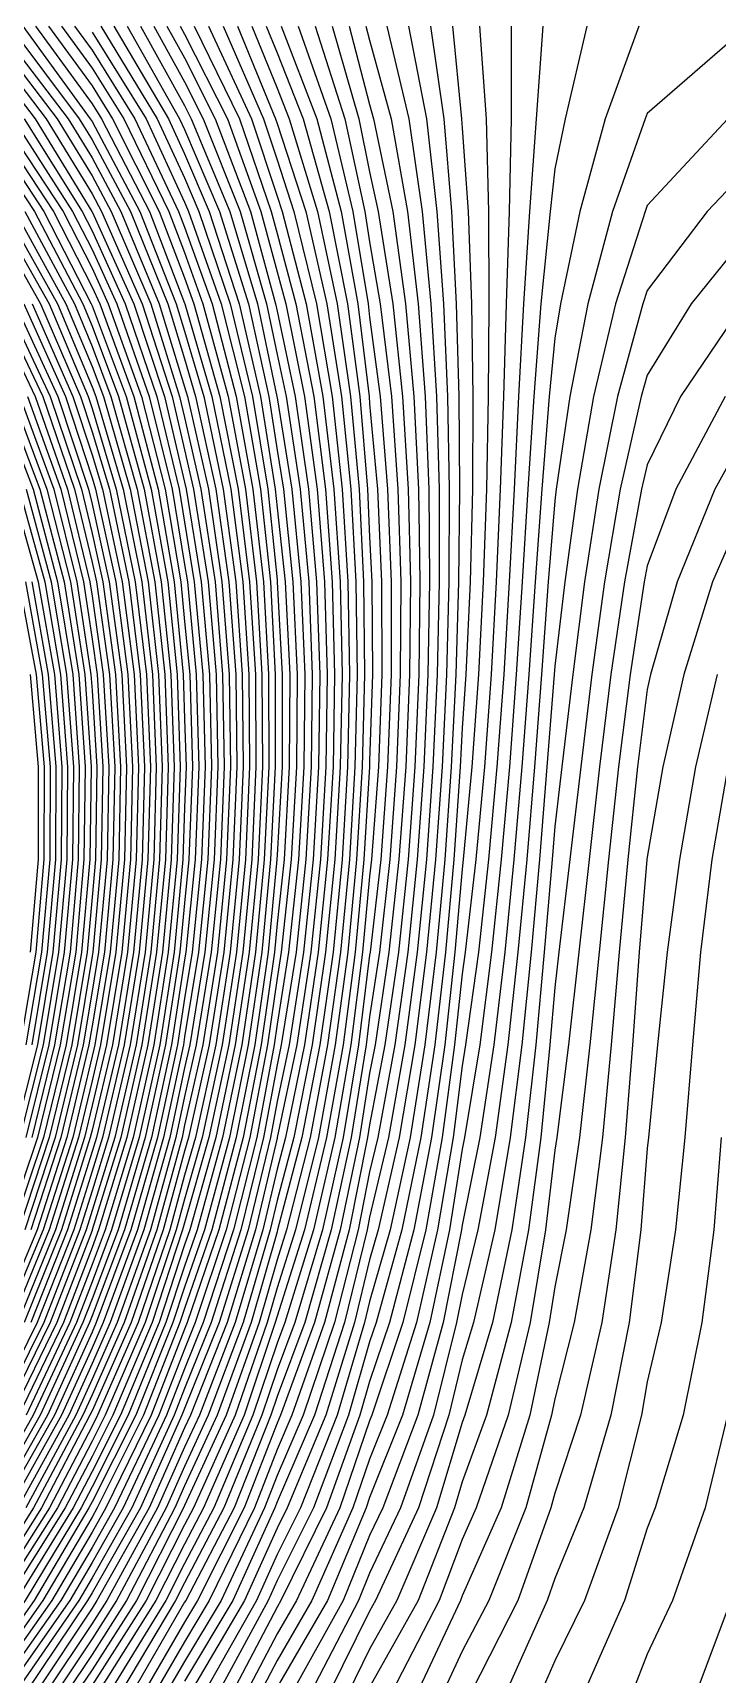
# Model space of a CAD drawing. Header units: inches. Extents: x -3765 to -2207, y 6717241 to 6718976.
# Drawn here: x -2460.6 to -2432.9, y 6717790.8 to 6717857.2 of the extents above; entities that cross this region are included whole.
import ezdxf

# ---------------------------------------------------------------- set-up
doc = ezdxf.new("R2010")
doc.units = ezdxf.units.IN
doc.header["$MEASUREMENT"] = 0

msp = doc.modelspace()

# ---------------------------------------------------------------- linework, layer by layer
for points in [[(-2461.566, 6717857.459), (-2458.749, 6717853.711), (-2458.231, 6717852.863), (-2456.679, 6717849.963), (-2455.163, 6717846.215), (-2454.483, 6717843.991), (-2454.037, 6717842.466), (-2453.216, 6717838.718), (-2452.688, 6717834.97), (-2452.411, 6717831.222), (-2452.363, 6717827.474), (-2452.524, 6717823.726), (-2452.894, 6717819.978), (-2453.484, 6717816.23), (-2454.322, 6717812.482), (-2454.483, 6717811.92), (-2455.345, 6717808.734), (-2456.647, 6717804.986), (-2458.231, 6717801.42), (-2458.313, 6717801.238), (-2460.275, 6717797.49), (-2461.979, 6717794.81), (-2462.722, 6717793.742), (-2465.727, 6717789.998)], [(-2461.979, 6717857.334), (-2459.196, 6717853.711), (-2458.231, 6717852.132), (-2457.07, 6717849.963), (-2455.508, 6717846.215), (-2454.483, 6717842.865), (-2454.366, 6717842.466), (-2453.516, 6717838.718), (-2452.967, 6717834.97), (-2452.677, 6717831.222), (-2452.62, 6717827.474), (-2452.778, 6717823.726), (-2453.151, 6717819.978), (-2453.747, 6717816.23), (-2454.483, 6717812.97), (-2454.586, 6717812.482), (-2455.607, 6717808.734), (-2456.93, 6717804.986), (-2458.231, 6717802.056), (-2458.601, 6717801.238), (-2460.595, 6717797.49), (-2461.979, 6717795.313), (-2463.073, 6717793.742), (-2465.727, 6717790.434)], [(-2461.04, 6717857.459), (-2458.302, 6717853.711), (-2458.231, 6717853.594), (-2456.288, 6717849.963), (-2454.819, 6717846.215), (-2454.483, 6717845.117), (-2453.707, 6717842.466), (-2452.915, 6717838.718), (-2452.408, 6717834.97), (-2452.145, 6717831.222), (-2452.105, 6717827.474), (-2452.27, 6717823.726), (-2452.638, 6717819.978), (-2453.221, 6717816.23), (-2454.046, 6717812.482), (-2454.483, 6717810.953), (-2455.083, 6717808.734), (-2456.365, 6717804.986), (-2458.009, 6717801.238), (-2458.231, 6717800.799), (-2459.954, 6717797.49), (-2461.979, 6717794.307), (-2462.372, 6717793.742), (-2465.334, 6717789.994)], [(-2460.514, 6717857.459), (-2458.231, 6717854.319), (-2457.85, 6717853.711), (-2455.897, 6717849.963), (-2454.483, 6717846.241), (-2454.473, 6717846.215), (-2453.378, 6717842.466), (-2452.615, 6717838.718), (-2452.128, 6717834.97), (-2451.879, 6717831.222), (-2451.847, 6717827.474), (-2452.015, 6717823.726), (-2452.382, 6717819.978), (-2452.958, 6717816.23), (-2453.769, 6717812.482), (-2454.483, 6717809.985), (-2454.822, 6717808.734), (-2456.083, 6717804.986), (-2457.698, 6717801.238), (-2458.231, 6717800.185), (-2459.634, 6717797.49), (-2461.979, 6717793.803), (-2462.022, 6717793.742), (-2464.937, 6717789.994)], [(-2459.988, 6717857.459), (-2458.231, 6717855.042), (-2457.398, 6717853.711), (-2455.506, 6717849.963), (-2454.483, 6717847.27), (-2454.106, 6717846.215), (-2453.048, 6717842.466), (-2452.314, 6717838.718), (-2451.848, 6717834.97), (-2451.613, 6717831.222), (-2451.59, 6717827.474), (-2451.761, 6717823.726), (-2452.126, 6717819.978), (-2452.695, 6717816.23), (-2453.493, 6717812.482), (-2454.483, 6717809.018), (-2454.56, 6717808.734), (-2455.8, 6717804.986), (-2457.387, 6717801.238), (-2458.231, 6717799.57), (-2459.314, 6717797.49), (-2461.662, 6717793.742), (-2461.979, 6717793.293), (-2464.54, 6717789.994)], [(-2459.463, 6717857.459), (-2458.231, 6717855.765), (-2456.946, 6717853.711), (-2455.115, 6717849.963), (-2454.483, 6717848.299), (-2453.738, 6717846.215), (-2452.719, 6717842.466), (-2452.014, 6717838.718), (-2451.568, 6717834.97), (-2451.347, 6717831.222), (-2451.332, 6717827.474), (-2451.507, 6717823.726), (-2451.87, 6717819.978), (-2452.432, 6717816.23), (-2453.216, 6717812.482), (-2454.273, 6717808.734), (-2454.483, 6717808.129), (-2455.518, 6717804.986), (-2457.076, 6717801.238), (-2458.231, 6717798.955), (-2458.994, 6717797.49), (-2461.301, 6717793.742), (-2461.979, 6717792.782), (-2464.144, 6717789.994)], [(-2458.937, 6717857.459), (-2458.231, 6717856.488), (-2456.493, 6717853.711), (-2454.724, 6717849.963), (-2454.483, 6717849.328), (-2453.37, 6717846.215), (-2452.39, 6717842.466), (-2451.713, 6717838.718), (-2451.288, 6717834.97), (-2451.081, 6717831.222), (-2451.075, 6717827.474), (-2451.253, 6717823.726), (-2451.614, 6717819.978), (-2452.169, 6717816.23), (-2452.94, 6717812.482), (-2453.977, 6717808.734), (-2454.483, 6717807.272), (-2455.236, 6717804.986), (-2456.765, 6717801.238), (-2458.231, 6717798.341), (-2458.674, 6717797.49), (-2460.939, 6717793.742), (-2461.979, 6717792.271), (-2463.747, 6717789.994)], [(-2458.231, 6717857.211), (-2456.041, 6717853.711), (-2454.483, 6717850.338), (-2454.322, 6717849.963), (-2453.002, 6717846.215), (-2452.06, 6717842.466), (-2451.413, 6717838.718), (-2451.008, 6717834.97), (-2450.815, 6717831.222), (-2450.817, 6717827.474), (-2450.998, 6717823.726), (-2451.358, 6717819.978), (-2451.906, 6717816.23), (-2452.664, 6717812.482), (-2453.681, 6717808.734), (-2454.483, 6717806.414), (-2454.953, 6717804.986), (-2456.454, 6717801.238), (-2458.231, 6717797.726), (-2458.354, 6717797.49), (-2460.578, 6717793.742), (-2461.979, 6717791.76), (-2463.35, 6717789.994)], [(-2456.806, 6717857.459), (-2454.684, 6717853.711), (-2454.483, 6717853.275), (-2453.068, 6717849.963), (-2451.899, 6717846.215), (-2451.072, 6717842.466), (-2450.735, 6717840.295), (-2450.481, 6717838.718), (-2450.091, 6717834.97), (-2449.918, 6717831.222), (-2449.944, 6717827.474), (-2450.158, 6717823.726), (-2450.565, 6717819.978), (-2450.735, 6717818.926), (-2451.117, 6717816.23), (-2451.835, 6717812.482), (-2452.792, 6717808.734), (-2454.051, 6717804.986), (-2454.483, 6717803.917), (-2455.522, 6717801.238), (-2457.318, 6717797.49), (-2458.231, 6717795.886), (-2459.494, 6717793.742), (-2461.979, 6717790.227)], [(-2457.342, 6717857.459), (-2455.136, 6717853.711), (-2454.483, 6717852.296), (-2453.486, 6717849.963), (-2452.267, 6717846.215), (-2451.401, 6717842.466), (-2450.812, 6717838.718), (-2450.735, 6717837.969), (-2450.409, 6717834.97), (-2450.221, 6717831.222), (-2450.239, 6717827.474), (-2450.452, 6717823.726), (-2450.735, 6717821.141), (-2450.846, 6717819.978), (-2451.38, 6717816.23), (-2452.111, 6717812.482), (-2453.088, 6717808.734), (-2454.375, 6717804.986), (-2454.483, 6717804.719), (-2455.833, 6717801.238), (-2457.667, 6717797.49), (-2458.231, 6717796.499), (-2459.855, 6717793.742), (-2461.979, 6717790.738)], [(-2457.878, 6717857.459), (-2455.589, 6717853.711), (-2454.483, 6717851.317), (-2453.904, 6717849.963), (-2452.635, 6717846.215), (-2451.731, 6717842.466), (-2451.112, 6717838.718), (-2450.735, 6717835.043), (-2450.727, 6717834.97), (-2450.524, 6717831.222), (-2450.534, 6717827.474), (-2450.735, 6717823.921), (-2450.744, 6717823.726), (-2451.102, 6717819.978), (-2451.643, 6717816.23), (-2452.387, 6717812.482), (-2453.384, 6717808.734), (-2454.483, 6717805.557), (-2454.671, 6717804.986), (-2456.143, 6717801.238), (-2458.016, 6717797.49), (-2458.231, 6717797.112), (-2460.217, 6717793.742), (-2461.979, 6717791.249)], [(-2456.269, 6717857.459), (-2454.483, 6717854.246), (-2454.212, 6717853.711), (-2452.65, 6717849.963), (-2451.531, 6717846.215), (-2450.743, 6717842.466), (-2450.735, 6717842.415), (-2450.14, 6717838.718), (-2449.773, 6717834.97), (-2449.615, 6717831.222), (-2449.649, 6717827.474), (-2449.864, 6717823.726), (-2450.266, 6717819.978), (-2450.735, 6717817.071), (-2450.854, 6717816.23), (-2451.558, 6717812.482), (-2452.495, 6717808.734), (-2453.727, 6717804.986), (-2454.483, 6717803.115), (-2455.211, 6717801.238), (-2456.969, 6717797.49), (-2458.231, 6717795.272), (-2459.133, 6717793.742), (-2461.754, 6717789.994)], [(-2455.733, 6717857.459), (-2454.483, 6717855.21), (-2453.725, 6717853.711), (-2452.232, 6717849.963), (-2451.163, 6717846.215), (-2450.735, 6717844.174), (-2450.37, 6717842.466), (-2449.799, 6717838.718), (-2449.455, 6717834.97), (-2449.313, 6717831.222), (-2449.354, 6717827.474), (-2449.57, 6717823.726), (-2449.966, 6717819.978), (-2450.564, 6717816.23), (-2450.735, 6717815.418), (-2451.282, 6717812.482), (-2452.199, 6717808.734), (-2453.402, 6717804.986), (-2454.483, 6717802.313), (-2454.9, 6717801.238), (-2456.62, 6717797.49), (-2458.231, 6717794.659), (-2458.771, 6717793.742), (-2461.34, 6717789.994)], [(-2455.197, 6717857.459), (-2454.483, 6717856.175), (-2453.237, 6717853.711), (-2451.814, 6717849.963), (-2450.796, 6717846.215), (-2450.735, 6717845.924), (-2449.997, 6717842.466), (-2449.458, 6717838.718), (-2449.138, 6717834.97), (-2449.01, 6717831.222), (-2449.059, 6717827.474), (-2449.276, 6717823.726), (-2449.667, 6717819.978), (-2450.252, 6717816.23), (-2450.735, 6717813.935), (-2451.005, 6717812.482), (-2451.903, 6717808.734), (-2453.078, 6717804.986), (-2454.483, 6717801.511), (-2454.589, 6717801.238), (-2456.271, 6717797.49), (-2458.231, 6717794.046), (-2458.41, 6717793.742), (-2460.925, 6717789.994)], [(-2454.66, 6717857.459), (-2454.483, 6717857.139), (-2452.75, 6717853.711), (-2451.396, 6717849.963), (-2450.735, 6717847.509), (-2450.387, 6717846.215), (-2449.624, 6717842.466), (-2449.117, 6717838.718), (-2448.82, 6717834.97), (-2448.707, 6717831.222), (-2448.764, 6717827.474), (-2448.982, 6717823.726), (-2449.367, 6717819.978), (-2449.939, 6717816.23), (-2450.728, 6717812.482), (-2450.735, 6717812.456), (-2451.606, 6717808.734), (-2452.754, 6717804.986), (-2454.244, 6717801.238), (-2454.483, 6717800.722), (-2455.923, 6717797.49), (-2458.03, 6717793.742), (-2458.231, 6717793.427), (-2460.511, 6717789.994)], [(-2454.092, 6717857.459), (-2452.263, 6717853.711), (-2450.977, 6717849.963), (-2450.735, 6717849.061), (-2449.97, 6717846.215), (-2449.25, 6717842.466), (-2448.776, 6717838.718), (-2448.502, 6717834.97), (-2448.404, 6717831.222), (-2448.469, 6717827.474), (-2448.688, 6717823.726), (-2449.068, 6717819.978), (-2449.627, 6717816.23), (-2450.395, 6717812.482), (-2450.735, 6717811.19), (-2451.31, 6717808.734), (-2452.43, 6717804.986), (-2453.882, 6717801.238), (-2454.483, 6717799.938), (-2455.574, 6717797.49), (-2457.632, 6717793.742), (-2458.231, 6717792.803), (-2460.097, 6717789.994)], [(-2453.508, 6717857.459), (-2451.775, 6717853.711), (-2450.735, 6717850.578), (-2450.534, 6717849.963), (-2449.553, 6717846.215), (-2448.877, 6717842.466), (-2448.435, 6717838.718), (-2448.184, 6717834.97), (-2448.102, 6717831.222), (-2448.174, 6717827.474), (-2448.394, 6717823.726), (-2448.768, 6717819.978), (-2449.315, 6717816.23), (-2450.062, 6717812.482), (-2450.735, 6717809.924), (-2451.013, 6717808.734), (-2452.106, 6717804.986), (-2453.521, 6717801.238), (-2454.483, 6717799.155), (-2455.225, 6717797.49), (-2457.233, 6717793.742), (-2458.231, 6717792.18), (-2459.682, 6717789.994)], [(-2452.924, 6717857.459), (-2451.288, 6717853.711), (-2450.735, 6717852.045), (-2450.056, 6717849.963), (-2449.136, 6717846.215), (-2448.504, 6717842.466), (-2448.094, 6717838.718), (-2447.866, 6717834.97), (-2447.799, 6717831.222), (-2447.879, 6717827.474), (-2448.101, 6717823.726), (-2448.469, 6717819.978), (-2449.002, 6717816.23), (-2449.729, 6717812.482), (-2450.713, 6717808.734), (-2450.735, 6717808.666), (-2451.782, 6717804.986), (-2453.159, 6717801.238), (-2454.483, 6717798.372), (-2454.876, 6717797.49), (-2456.835, 6717793.742), (-2458.231, 6717791.556), (-2459.268, 6717789.994)], [(-2452.34, 6717857.459), (-2450.801, 6717853.711), (-2450.735, 6717853.513), (-2449.577, 6717849.963), (-2448.719, 6717846.215), (-2448.13, 6717842.466), (-2447.753, 6717838.718), (-2447.548, 6717834.97), (-2447.496, 6717831.222), (-2447.584, 6717827.474), (-2447.807, 6717823.726), (-2448.169, 6717819.978), (-2448.69, 6717816.23), (-2449.396, 6717812.482), (-2450.351, 6717808.734), (-2450.735, 6717807.527), (-2451.458, 6717804.986), (-2452.797, 6717801.238), (-2454.483, 6717797.589), (-2454.527, 6717797.49), (-2456.436, 6717793.742), (-2458.231, 6717790.932), (-2458.854, 6717789.994)], [(-2451.756, 6717857.459), (-2450.735, 6717854.951), (-2450.247, 6717853.711), (-2449.099, 6717849.963), (-2448.302, 6717846.215), (-2447.757, 6717842.466), (-2447.412, 6717838.718), (-2447.231, 6717834.97), (-2447.193, 6717831.222), (-2447.288, 6717827.474), (-2447.513, 6717823.726), (-2447.87, 6717819.978), (-2448.378, 6717816.23), (-2449.063, 6717812.482), (-2449.988, 6717808.734), (-2450.735, 6717806.388), (-2451.134, 6717804.986), (-2452.435, 6717801.238), (-2454.123, 6717797.49), (-2454.483, 6717796.805), (-2456.038, 6717793.742), (-2458.231, 6717790.308)], [(-2451.172, 6717857.459), (-2450.735, 6717856.384), (-2449.683, 6717853.711), (-2448.621, 6717849.963), (-2447.885, 6717846.215), (-2447.384, 6717842.466), (-2447.071, 6717838.718), (-2446.987, 6717836.789), (-2446.896, 6717834.97), (-2446.868, 6717831.222), (-2446.987, 6717827.728), (-2446.993, 6717827.474), (-2447.219, 6717823.726), (-2447.57, 6717819.978), (-2448.065, 6717816.23), (-2448.731, 6717812.482), (-2449.626, 6717808.734), (-2450.735, 6717805.249), (-2450.81, 6717804.986), (-2452.073, 6717801.238), (-2453.711, 6717797.49), (-2454.483, 6717796.02), (-2455.64, 6717793.742), (-2458.001, 6717789.994)], [(-2450.563, 6717857.459), (-2449.119, 6717853.711), (-2448.143, 6717849.963), (-2447.468, 6717846.215), (-2447.01, 6717842.466), (-2446.987, 6717842.176), (-2446.673, 6717838.718), (-2446.506, 6717834.97), (-2446.494, 6717831.222), (-2446.627, 6717827.474), (-2446.909, 6717823.726), (-2446.987, 6717823.048), (-2447.271, 6717819.978), (-2447.753, 6717816.23), (-2448.398, 6717812.482), (-2449.263, 6717808.734), (-2450.424, 6717804.986), (-2450.735, 6717804.155), (-2451.711, 6717801.238), (-2453.299, 6717797.49), (-2454.483, 6717795.235), (-2455.241, 6717793.742), (-2457.538, 6717789.994)], [(-2449.877, 6717857.459), (-2448.555, 6717853.711), (-2447.664, 6717849.963), (-2447.051, 6717846.215), (-2446.987, 6717845.682), (-2446.56, 6717842.466), (-2446.257, 6717838.718), (-2446.116, 6717834.97), (-2446.12, 6717831.222), (-2446.26, 6717827.474), (-2446.539, 6717823.726), (-2446.967, 6717819.978), (-2446.987, 6717819.853), (-2447.441, 6717816.23), (-2448.065, 6717812.482), (-2448.901, 6717808.734), (-2450.02, 6717804.986), (-2450.735, 6717803.074), (-2451.349, 6717801.238), (-2452.887, 6717797.49), (-2454.483, 6717794.451), (-2454.843, 6717793.742), (-2457.074, 6717789.994)], [(-2449.192, 6717857.459), (-2447.991, 6717853.711), (-2447.186, 6717849.963), (-2446.987, 6717848.724), (-2446.553, 6717846.215), (-2446.105, 6717842.466), (-2445.84, 6717838.718), (-2445.726, 6717834.97), (-2445.746, 6717831.222), (-2445.892, 6717827.474), (-2446.168, 6717823.726), (-2446.586, 6717819.978), (-2446.987, 6717817.362), (-2447.129, 6717816.23), (-2447.732, 6717812.482), (-2448.538, 6717808.734), (-2449.616, 6717804.986), (-2450.735, 6717801.993), (-2450.987, 6717801.238), (-2452.476, 6717797.49), (-2454.437, 6717793.742), (-2454.483, 6717793.665), (-2456.611, 6717789.994)], [(-2448.506, 6717857.459), (-2447.427, 6717853.711), (-2446.987, 6717851.566), (-2446.639, 6717849.963), (-2446.04, 6717846.215), (-2445.649, 6717842.466), (-2445.424, 6717838.718), (-2445.337, 6717834.97), (-2445.372, 6717831.222), (-2445.524, 6717827.474), (-2445.798, 6717823.726), (-2446.204, 6717819.978), (-2446.767, 6717816.23), (-2446.987, 6717815.084), (-2447.399, 6717812.482), (-2448.176, 6717808.734), (-2449.213, 6717804.986), (-2450.596, 6717801.238), (-2450.735, 6717800.917), (-2452.064, 6717797.49), (-2453.959, 6717793.742), (-2454.483, 6717792.866), (-2456.148, 6717789.994)], [(-2447.821, 6717857.459), (-2446.987, 6717854.284), (-2446.83, 6717853.711), (-2446.044, 6717849.963), (-2445.528, 6717846.215), (-2445.194, 6717842.466), (-2445.008, 6717838.718), (-2444.947, 6717834.97), (-2444.998, 6717831.222), (-2445.156, 6717827.474), (-2445.427, 6717823.726), (-2445.822, 6717819.978), (-2446.364, 6717816.23), (-2446.987, 6717812.984), (-2447.066, 6717812.482), (-2447.813, 6717808.734), (-2448.809, 6717804.986), (-2450.137, 6717801.238), (-2450.735, 6717799.855), (-2451.652, 6717797.49), (-2453.482, 6717793.742), (-2454.483, 6717792.066), (-2455.684, 6717789.994)], [(-2447.135, 6717857.459), (-2446.987, 6717856.894), (-2446.116, 6717853.711), (-2445.449, 6717849.963), (-2445.015, 6717846.215), (-2444.738, 6717842.466), (-2444.591, 6717838.718), (-2444.557, 6717834.97), (-2444.624, 6717831.222), (-2444.789, 6717827.474), (-2445.057, 6717823.726), (-2445.441, 6717819.978), (-2445.96, 6717816.23), (-2446.655, 6717812.482), (-2446.987, 6717811.084), (-2447.451, 6717808.734), (-2448.405, 6717804.986), (-2449.677, 6717801.238), (-2450.735, 6717798.793), (-2451.24, 6717797.49), (-2453.004, 6717793.742), (-2454.483, 6717791.267), (-2455.221, 6717789.994)], [(-2446.293, 6717857.459), (-2445.403, 6717853.711), (-2444.854, 6717849.963), (-2444.502, 6717846.215), (-2444.283, 6717842.466), (-2444.175, 6717838.718), (-2444.167, 6717834.97), (-2444.249, 6717831.222), (-2444.421, 6717827.474), (-2444.687, 6717823.726), (-2445.059, 6717819.978), (-2445.557, 6717816.23), (-2446.22, 6717812.482), (-2446.987, 6717809.248), (-2447.088, 6717808.734), (-2448.001, 6717804.986), (-2449.218, 6717801.238), (-2450.735, 6717797.731), (-2450.828, 6717797.49), (-2452.526, 6717793.742), (-2454.483, 6717790.467)], [(-2445.407, 6717857.459), (-2444.689, 6717853.711), (-2444.259, 6717849.963), (-2443.989, 6717846.215), (-2443.827, 6717842.466), (-2443.758, 6717838.718), (-2443.777, 6717834.97), (-2443.875, 6717831.222), (-2444.053, 6717827.474), (-2444.316, 6717823.726), (-2444.677, 6717819.978), (-2445.154, 6717816.23), (-2445.784, 6717812.482), (-2446.64, 6717808.734), (-2446.987, 6717807.525), (-2447.597, 6717804.986), (-2448.758, 6717801.238), (-2450.323, 6717797.49), (-2450.735, 6717796.668), (-2452.049, 6717793.742), (-2454.252, 6717789.994)], [(-2444.521, 6717857.459), (-2443.976, 6717853.711), (-2443.664, 6717849.963), (-2443.476, 6717846.215), (-2443.372, 6717842.466), (-2443.342, 6717838.718), (-2443.387, 6717834.97), (-2443.501, 6717831.222), (-2443.686, 6717827.474), (-2443.946, 6717823.726), (-2444.295, 6717819.978), (-2444.751, 6717816.23), (-2445.349, 6717812.482), (-2446.158, 6717808.734), (-2446.987, 6717805.845), (-2447.193, 6717804.986), (-2448.299, 6717801.238), (-2449.791, 6717797.49), (-2450.735, 6717795.604), (-2451.571, 6717793.742), (-2453.686, 6717789.994)], [(-2443.636, 6717857.459), (-2443.262, 6717853.711), (-2443.239, 6717853.325), (-2443.001, 6717849.963), (-2442.86, 6717846.215), (-2442.802, 6717842.466), (-2442.817, 6717838.718), (-2442.912, 6717834.97), (-2443.087, 6717831.222), (-2443.239, 6717829.049), (-2443.318, 6717827.474), (-2443.576, 6717823.726), (-2443.914, 6717819.978), (-2444.348, 6717816.23), (-2444.913, 6717812.482), (-2445.676, 6717808.734), (-2446.721, 6717804.986), (-2446.987, 6717804.205), (-2447.839, 6717801.238), (-2449.259, 6717797.49), (-2450.735, 6717794.541), (-2451.094, 6717793.742), (-2453.12, 6717789.994)], [(-2442.533, 6717857.459), (-2442.26, 6717853.711), (-2442.17, 6717849.963), (-2442.157, 6717846.215), (-2442.185, 6717842.466), (-2442.256, 6717838.718), (-2442.385, 6717834.97), (-2442.577, 6717831.222), (-2442.842, 6717827.474), (-2443.193, 6717823.726), (-2443.239, 6717823.335), (-2443.532, 6717819.978), (-2443.945, 6717816.23), (-2444.478, 6717812.482), (-2445.195, 6717808.734), (-2446.178, 6717804.986), (-2446.987, 6717802.606), (-2447.38, 6717801.238), (-2448.727, 6717797.49), (-2450.578, 6717793.742), (-2450.735, 6717793.472), (-2452.553, 6717789.994)], [(-2441.253, 6717857.459), (-2441.248, 6717853.711), (-2441.339, 6717849.963), (-2441.453, 6717846.215), (-2441.567, 6717842.466), (-2441.695, 6717838.718), (-2441.858, 6717834.97), (-2442.067, 6717831.222), (-2442.336, 6717827.474), (-2442.679, 6717823.726), (-2443.115, 6717819.978), (-2443.239, 6717819.097), (-2443.542, 6717816.23), (-2444.043, 6717812.482), (-2444.713, 6717808.734), (-2445.635, 6717804.986), (-2446.897, 6717801.238), (-2446.987, 6717801.014), (-2448.195, 6717797.49), (-2449.95, 6717793.742), (-2450.735, 6717792.389), (-2451.987, 6717789.994)], [(-2439.973, 6717857.459), (-2440.236, 6717853.711), (-2440.508, 6717849.963), (-2440.749, 6717846.215), (-2440.95, 6717842.466), (-2441.134, 6717838.718), (-2441.331, 6717834.97), (-2441.557, 6717831.222), (-2441.83, 6717827.474), (-2442.166, 6717823.726), (-2442.581, 6717819.978), (-2443.098, 6717816.23), (-2443.239, 6717815.381), (-2443.607, 6717812.482), (-2444.231, 6717808.734), (-2445.091, 6717804.986), (-2446.274, 6717801.238), (-2446.987, 6717799.462), (-2447.663, 6717797.49), (-2449.321, 6717793.742), (-2450.735, 6717791.306), (-2451.421, 6717789.994)], [(-2438.184, 6717857.459), (-2439.064, 6717853.711), (-2439.49, 6717851.689), (-2439.677, 6717849.963), (-2440.045, 6717846.215), (-2440.332, 6717842.466), (-2440.573, 6717838.718), (-2440.804, 6717834.97), (-2441.047, 6717831.222), (-2441.324, 6717827.474), (-2441.652, 6717823.726), (-2442.047, 6717819.978), (-2442.529, 6717816.23), (-2443.144, 6717812.482), (-2443.239, 6717812.008), (-2443.75, 6717808.734), (-2444.548, 6717804.986), (-2445.651, 6717801.238), (-2446.987, 6717797.91), (-2447.131, 6717797.49), (-2448.693, 6717793.742), (-2450.735, 6717790.223)], [(-2436.085, 6717857.459), (-2437.443, 6717853.711), (-2438.467, 6717849.963), (-2439.255, 6717846.215), (-2439.49, 6717844.833), (-2439.715, 6717842.466), (-2440.012, 6717838.718), (-2440.276, 6717834.97), (-2440.536, 6717831.222), (-2440.818, 6717827.474), (-2441.139, 6717823.726), (-2441.513, 6717819.978), (-2441.96, 6717816.23), (-2442.526, 6717812.482), (-2443.239, 6717808.923), (-2443.268, 6717808.734), (-2444.005, 6717804.986), (-2445.029, 6717801.238), (-2446.458, 6717797.49), (-2446.987, 6717796.372), (-2448.065, 6717793.742), (-2450.137, 6717789.994)], [(-2431.994, 6717857.175), (-2435.742, 6717853.918), (-2435.822, 6717853.711), (-2437.148, 6717849.963), (-2438.143, 6717846.215), (-2438.877, 6717842.466), (-2439.43, 6717838.718), (-2439.49, 6717838.252), (-2439.749, 6717834.97), (-2440.026, 6717831.222), (-2440.312, 6717827.474), (-2440.625, 6717823.726), (-2440.979, 6717819.978), (-2441.392, 6717816.23), (-2441.908, 6717812.482), (-2442.597, 6717808.734), (-2443.239, 6717806.125), (-2443.461, 6717804.986), (-2444.406, 6717801.238), (-2445.732, 6717797.49), (-2446.987, 6717794.838), (-2447.436, 6717793.742), (-2449.379, 6717789.994)], [(-2461.979, 6717856.752), (-2459.642, 6717853.711), (-2458.231, 6717851.402), (-2457.461, 6717849.963), (-2455.852, 6717846.215), (-2454.682, 6717842.466), (-2454.483, 6717841.62), (-2453.817, 6717838.718), (-2453.247, 6717834.97), (-2452.943, 6717831.222), (-2452.878, 6717827.474), (-2453.032, 6717823.726), (-2453.407, 6717819.978), (-2454.011, 6717816.23), (-2454.483, 6717814.137), (-2454.834, 6717812.482), (-2455.869, 6717808.734), (-2457.212, 6717804.986), (-2458.231, 6717802.692), (-2458.889, 6717801.238), (-2460.915, 6717797.49)], [(-2461.979, 6717856.171), (-2460.089, 6717853.711), (-2458.231, 6717850.671), (-2457.852, 6717849.963), (-2456.197, 6717846.215), (-2454.991, 6717842.466), (-2454.483, 6717840.311), (-2454.117, 6717838.718), (-2453.527, 6717834.97), (-2453.209, 6717831.222), (-2453.135, 6717827.474), (-2453.287, 6717823.726), (-2453.663, 6717819.978), (-2454.274, 6717816.23), (-2454.483, 6717815.303), (-2455.082, 6717812.482), (-2456.131, 6717808.734), (-2457.494, 6717804.986), (-2458.231, 6717803.327), (-2459.177, 6717801.238), (-2461.235, 6717797.49)], [(-2461.979, 6717855.589), (-2460.536, 6717853.711), (-2458.243, 6717849.963), (-2458.231, 6717849.939), (-2456.541, 6717846.215), (-2455.3, 6717842.466), (-2454.483, 6717839.001), (-2454.418, 6717838.718), (-2453.807, 6717834.97), (-2453.475, 6717831.222), (-2453.393, 6717827.474), (-2453.541, 6717823.726), (-2453.919, 6717819.978), (-2454.483, 6717816.549), (-2454.532, 6717816.23), (-2455.33, 6717812.482), (-2456.393, 6717808.734), (-2457.777, 6717804.986), (-2458.231, 6717803.963), (-2459.465, 6717801.238), (-2461.555, 6717797.49)], [(-2461.429, 6717853.711), (-2459.017, 6717849.963), (-2458.231, 6717848.419), (-2457.231, 6717846.215), (-2455.918, 6717842.466), (-2454.987, 6717838.718), (-2454.483, 6717835.674), (-2454.367, 6717834.97), (-2454.007, 6717831.222), (-2453.908, 6717827.474), (-2454.049, 6717823.726), (-2454.431, 6717819.978), (-2454.483, 6717819.663), (-2455.01, 6717816.23), (-2455.826, 6717812.482), (-2456.916, 6717808.734), (-2458.231, 6717805.257), (-2458.334, 6717804.986), (-2460.041, 6717801.238), (-2461.979, 6717797.832)], [(-2461.876, 6717853.711), (-2459.404, 6717849.963), (-2458.231, 6717847.66), (-2457.575, 6717846.215), (-2456.227, 6717842.466), (-2455.269, 6717838.718), (-2454.637, 6717834.97), (-2454.483, 6717833.367), (-2454.273, 6717831.222), (-2454.165, 6717827.474), (-2454.304, 6717823.726), (-2454.483, 6717821.968), (-2454.671, 6717819.978), (-2455.25, 6717816.23), (-2456.073, 6717812.482), (-2457.178, 6717808.734), (-2458.231, 6717805.949), (-2458.599, 6717804.986), (-2460.329, 6717801.238), (-2461.979, 6717798.338)], [(-2460.983, 6717853.711), (-2458.63, 6717849.963), (-2458.231, 6717849.179), (-2456.886, 6717846.215), (-2455.609, 6717842.466), (-2454.704, 6717838.718), (-2454.483, 6717837.38), (-2454.087, 6717834.97), (-2453.741, 6717831.222), (-2453.65, 6717827.474), (-2453.795, 6717823.726), (-2454.175, 6717819.978), (-2454.483, 6717818.106), (-2454.771, 6717816.23), (-2455.578, 6717812.482), (-2456.654, 6717808.734), (-2458.059, 6717804.986), (-2458.231, 6717804.599), (-2459.753, 6717801.238), (-2461.875, 6717797.49)], [(-2432.483, 6717853.711), (-2435.742, 6717850.202), (-2435.828, 6717849.963), (-2437.031, 6717846.215), (-2437.913, 6717842.466), (-2438.566, 6717838.718), (-2439.081, 6717834.97), (-2439.49, 6717831.561), (-2439.516, 6717831.222), (-2439.806, 6717827.474), (-2440.112, 6717823.726), (-2440.445, 6717819.978), (-2440.823, 6717816.23), (-2441.29, 6717812.482), (-2441.914, 6717808.734), (-2442.785, 6717804.986), (-2443.239, 6717803.476), (-2443.783, 6717801.238), (-2445.006, 6717797.49), (-2446.742, 6717793.742), (-2446.987, 6717793.304), (-2448.62, 6717789.994)], [(-2461.979, 6717853.261), (-2459.791, 6717849.963), (-2458.231, 6717846.9), (-2457.92, 6717846.215), (-2456.536, 6717842.466), (-2455.552, 6717838.718), (-2454.9, 6717834.97), (-2454.536, 6717831.222), (-2454.483, 6717829.428), (-2454.423, 6717827.474), (-2454.483, 6717825.824), (-2454.552, 6717823.726), (-2454.906, 6717819.978), (-2455.489, 6717816.23), (-2456.321, 6717812.482), (-2457.44, 6717808.734), (-2458.231, 6717806.642), (-2458.863, 6717804.986), (-2460.617, 6717801.238), (-2461.979, 6717798.844)], [(-2461.979, 6717852.677), (-2460.179, 6717849.963), (-2458.264, 6717846.215), (-2458.231, 6717846.135), (-2456.845, 6717842.466), (-2455.834, 6717838.718), (-2455.163, 6717834.97), (-2454.785, 6717831.222), (-2454.667, 6717827.474), (-2454.788, 6717823.726), (-2455.142, 6717819.978), (-2455.728, 6717816.23), (-2456.569, 6717812.482), (-2457.702, 6717808.734), (-2458.231, 6717807.334), (-2459.127, 6717804.986), (-2460.905, 6717801.238)], [(-2461.979, 6717852.094), (-2460.566, 6717849.963), (-2458.606, 6717846.215), (-2458.231, 6717845.317), (-2457.154, 6717842.466), (-2456.117, 6717838.718), (-2455.426, 6717834.97), (-2455.034, 6717831.222), (-2454.908, 6717827.474), (-2455.024, 6717823.726), (-2455.377, 6717819.978), (-2455.968, 6717816.23), (-2456.817, 6717812.482), (-2457.963, 6717808.734), (-2458.231, 6717808.027), (-2459.392, 6717804.986), (-2461.193, 6717801.238)], [(-2431.994, 6717851.352), (-2433.308, 6717849.963), (-2435.742, 6717846.758), (-2435.919, 6717846.215), (-2436.948, 6717842.466), (-2437.702, 6717838.718), (-2438.277, 6717834.97), (-2438.756, 6717831.222), (-2439.202, 6717827.474), (-2439.49, 6717825.067), (-2439.598, 6717823.726), (-2439.911, 6717819.978), (-2440.255, 6717816.23), (-2440.672, 6717812.482), (-2441.23, 6717808.734), (-2442.016, 6717804.986), (-2443.129, 6717801.238), (-2443.239, 6717800.937), (-2444.28, 6717797.49), (-2445.884, 6717793.742), (-2446.987, 6717791.767), (-2447.862, 6717789.994)], [(-2461.727, 6717849.963), (-2459.631, 6717846.215), (-2458.231, 6717842.863), (-2458.081, 6717842.466), (-2456.964, 6717838.718), (-2456.215, 6717834.97), (-2455.782, 6717831.222), (-2455.629, 6717827.474), (-2455.732, 6717823.726), (-2456.084, 6717819.978), (-2456.686, 6717816.23), (-2457.56, 6717812.482), (-2458.231, 6717810.317), (-2458.722, 6717808.734), (-2460.185, 6717804.986), (-2461.979, 6717801.382)], [(-2461.979, 6717849.752), (-2459.972, 6717846.215), (-2458.389, 6717842.466), (-2458.231, 6717841.984), (-2457.247, 6717838.718), (-2456.478, 6717834.97), (-2456.031, 6717831.222), (-2455.869, 6717827.474), (-2455.967, 6717823.726), (-2456.319, 6717819.978), (-2456.925, 6717816.23), (-2457.808, 6717812.482), (-2458.231, 6717811.117), (-2458.97, 6717808.734), (-2460.449, 6717804.986), (-2461.979, 6717801.913)], [(-2461.34, 6717849.963), (-2459.289, 6717846.215), (-2458.231, 6717843.681), (-2457.772, 6717842.466), (-2456.682, 6717838.718), (-2455.952, 6717834.97), (-2455.533, 6717831.222), (-2455.388, 6717827.474), (-2455.496, 6717823.726), (-2455.848, 6717819.978), (-2456.446, 6717816.23), (-2457.312, 6717812.482), (-2458.231, 6717809.517), (-2458.474, 6717808.734), (-2459.92, 6717804.986), (-2461.769, 6717801.238)], [(-2460.953, 6717849.963), (-2458.947, 6717846.215), (-2458.231, 6717844.499), (-2457.463, 6717842.466), (-2456.399, 6717838.718), (-2455.689, 6717834.97), (-2455.284, 6717831.222), (-2455.148, 6717827.474), (-2455.26, 6717823.726), (-2455.613, 6717819.978), (-2456.207, 6717816.23), (-2457.065, 6717812.482), (-2458.225, 6717808.734), (-2458.231, 6717808.719), (-2459.656, 6717804.986), (-2461.481, 6717801.238)], [(-2461.979, 6717849.15), (-2460.314, 6717846.215), (-2458.696, 6717842.466), (-2458.231, 6717841.046), (-2457.529, 6717838.718), (-2456.741, 6717834.97), (-2456.281, 6717831.222), (-2456.109, 6717827.474), (-2456.203, 6717823.726), (-2456.554, 6717819.978), (-2457.164, 6717816.23), (-2458.056, 6717812.482), (-2458.231, 6717811.917), (-2459.218, 6717808.734), (-2460.713, 6717804.986)], [(-2431.994, 6717848.658), (-2433.96, 6717846.215), (-2435.742, 6717843.328), (-2435.984, 6717842.466), (-2436.838, 6717838.718), (-2437.472, 6717834.97), (-2437.983, 6717831.222), (-2438.436, 6717827.474), (-2438.874, 6717823.726), (-2439.318, 6717819.978), (-2439.49, 6717818.551), (-2439.686, 6717816.23), (-2440.054, 6717812.482), (-2440.547, 6717808.734), (-2441.247, 6717804.986), (-2442.253, 6717801.238), (-2443.239, 6717798.536), (-2443.555, 6717797.49), (-2445.026, 6717793.742), (-2446.987, 6717790.23)], [(-2461.979, 6717846.134), (-2460.23, 6717842.466), (-2458.937, 6717838.718), (-2458.231, 6717835.752), (-2458.056, 6717834.97), (-2457.527, 6717831.222), (-2457.311, 6717827.474), (-2457.382, 6717823.726), (-2457.732, 6717819.978), (-2458.231, 6717816.995), (-2458.357, 6717816.23), (-2459.25, 6717812.482), (-2460.458, 6717808.734), (-2461.979, 6717805.111)], [(-2461.68, 6717846.215), (-2459.923, 6717842.466), (-2458.656, 6717838.718), (-2458.231, 6717836.931), (-2457.793, 6717834.97), (-2457.278, 6717831.222), (-2457.071, 6717827.474), (-2457.147, 6717823.726), (-2457.496, 6717819.978), (-2458.121, 6717816.23), (-2458.231, 6717815.773), (-2459.013, 6717812.482), (-2460.21, 6717808.734), (-2461.771, 6717804.986)], [(-2461.339, 6717846.215), (-2459.616, 6717842.466), (-2458.376, 6717838.718), (-2458.231, 6717838.109), (-2457.53, 6717834.97), (-2457.028, 6717831.222), (-2456.83, 6717827.474), (-2456.911, 6717823.726), (-2457.261, 6717819.978), (-2457.882, 6717816.23), (-2458.231, 6717814.774), (-2458.775, 6717812.482), (-2459.962, 6717808.734), (-2461.506, 6717804.986)], [(-2460.997, 6717846.215), (-2459.309, 6717842.466), (-2458.231, 6717839.171), (-2458.094, 6717838.718), (-2457.267, 6717834.97), (-2456.779, 6717831.222), (-2456.59, 6717827.474), (-2456.675, 6717823.726), (-2457.025, 6717819.978), (-2457.643, 6717816.23), (-2458.231, 6717813.775), (-2458.538, 6717812.482), (-2459.714, 6717808.734), (-2461.242, 6717804.986)], [(-2460.655, 6717846.215), (-2459.003, 6717842.466), (-2458.231, 6717840.109), (-2457.812, 6717838.718), (-2457.004, 6717834.97), (-2456.53, 6717831.222), (-2456.35, 6717827.474), (-2456.439, 6717823.726), (-2456.79, 6717819.978), (-2457.404, 6717816.23), (-2458.231, 6717812.775), (-2458.301, 6717812.482), (-2459.466, 6717808.734), (-2460.978, 6717804.986)], [(-2431.994, 6717846.022), (-2434.392, 6717842.466), (-2435.742, 6717839.704), (-2435.973, 6717838.718), (-2436.668, 6717834.97), (-2437.21, 6717831.222), (-2437.67, 6717827.474), (-2438.094, 6717823.726), (-2438.506, 6717819.978), (-2438.926, 6717816.23), (-2439.41, 6717812.482), (-2439.49, 6717811.965), (-2439.863, 6717808.734), (-2440.478, 6717804.986), (-2441.377, 6717801.238), (-2442.67, 6717797.49), (-2443.239, 6717796.206), (-2444.168, 6717793.742), (-2446.105, 6717789.994)], [(-2461.979, 6717845.49), (-2460.537, 6717842.466), (-2459.218, 6717838.718), (-2458.319, 6717834.97), (-2458.231, 6717834.386), (-2457.776, 6717831.222), (-2457.551, 6717827.474), (-2457.618, 6717823.726), (-2457.967, 6717819.978), (-2458.231, 6717818.403), (-2458.588, 6717816.23), (-2459.488, 6717812.482), (-2460.706, 6717808.734)], [(-2461.764, 6717842.466), (-2460.34, 6717838.718), (-2459.363, 6717834.97), (-2458.768, 6717831.222), (-2458.509, 6717827.474), (-2458.556, 6717823.726), (-2458.893, 6717819.978), (-2459.516, 6717816.23), (-2460.438, 6717812.482), (-2461.697, 6717808.734)], [(-2461.457, 6717842.466), (-2460.059, 6717838.718), (-2459.102, 6717834.97), (-2458.521, 6717831.222), (-2458.272, 6717827.474), (-2458.324, 6717823.726), (-2458.663, 6717819.978), (-2459.284, 6717816.23), (-2460.2, 6717812.482), (-2461.449, 6717808.734)], [(-2461.151, 6717842.466), (-2459.779, 6717838.718), (-2458.841, 6717834.97), (-2458.274, 6717831.222), (-2458.231, 6717830.568), (-2458.032, 6717827.474), (-2458.09, 6717823.726), (-2458.231, 6717822.211), (-2458.433, 6717819.978), (-2459.052, 6717816.23), (-2459.963, 6717812.482), (-2461.201, 6717808.734)], [(-2460.844, 6717842.466), (-2459.498, 6717838.718), (-2458.58, 6717834.97), (-2458.231, 6717832.652), (-2458.025, 6717831.222), (-2457.792, 6717827.474), (-2457.854, 6717823.726), (-2458.203, 6717819.978), (-2458.231, 6717819.811), (-2458.82, 6717816.23), (-2459.725, 6717812.482), (-2460.954, 6717808.734)], [(-2432.589, 6717842.466), (-2434.582, 6717838.718), (-2435.742, 6717835.612), (-2435.864, 6717834.97), (-2436.437, 6717831.222), (-2436.905, 6717827.474), (-2437.313, 6717823.726), (-2437.693, 6717819.978), (-2438.065, 6717816.23), (-2438.485, 6717812.482), (-2439.032, 6717808.734), (-2439.49, 6717806.429), (-2439.709, 6717804.986), (-2440.502, 6717801.238), (-2441.664, 6717797.49), (-2443.239, 6717793.931), (-2443.31, 6717793.742), (-2445.064, 6717789.994)], [(-2461.979, 6717842.247), (-2460.621, 6717838.718), (-2459.624, 6717834.97), (-2459.014, 6717831.222), (-2458.746, 6717827.474), (-2458.787, 6717823.726), (-2459.123, 6717819.978), (-2459.747, 6717816.23), (-2460.675, 6717812.482)], [(-2431.994, 6717840.539), (-2432.997, 6717838.718), (-2434.526, 6717834.97), (-2435.605, 6717831.222), (-2435.742, 6717830.605), (-2436.139, 6717827.474), (-2436.533, 6717823.726), (-2436.88, 6717819.978), (-2437.205, 6717816.23), (-2437.56, 6717812.482), (-2438.023, 6717808.734), (-2438.696, 6717804.986), (-2439.49, 6717801.904), (-2439.626, 6717801.238), (-2440.657, 6717797.49), (-2442.157, 6717793.742), (-2443.239, 6717791.683), (-2444.022, 6717789.994)], [(-2461.463, 6717838.718), (-2460.407, 6717834.97), (-2459.755, 6717831.222), (-2459.457, 6717827.474), (-2459.482, 6717823.726), (-2459.813, 6717819.978), (-2460.443, 6717816.23), (-2461.387, 6717812.482)], [(-2461.182, 6717838.718), (-2460.146, 6717834.97), (-2459.508, 6717831.222), (-2459.22, 6717827.474), (-2459.251, 6717823.726), (-2459.583, 6717819.978), (-2460.211, 6717816.23), (-2461.15, 6717812.482)], [(-2460.901, 6717838.718), (-2459.885, 6717834.97), (-2459.261, 6717831.222), (-2458.983, 6717827.474), (-2459.019, 6717823.726), (-2459.353, 6717819.978), (-2459.979, 6717816.23), (-2460.913, 6717812.482)], [(-2431.994, 6717837.504), (-2433.092, 6717834.97), (-2434.255, 6717831.222), (-2435.108, 6717827.474), (-2435.742, 6717823.826), (-2435.753, 6717823.726), (-2436.067, 6717819.978), (-2436.344, 6717816.23), (-2436.635, 6717812.482), (-2437.013, 6717808.734), (-2437.585, 6717804.986), (-2438.447, 6717801.238), (-2439.49, 6717798.084), (-2439.651, 6717797.49), (-2440.977, 6717793.742), (-2442.888, 6717789.994)], [(-2461.19, 6717834.97), (-2460.495, 6717831.222), (-2460.168, 6717827.474), (-2460.177, 6717823.726), (-2460.503, 6717819.978), (-2461.138, 6717816.23)], [(-2460.929, 6717834.97), (-2460.248, 6717831.222), (-2459.931, 6717827.474), (-2459.946, 6717823.726), (-2460.273, 6717819.978), (-2460.906, 6717816.23)], [(-2460.668, 6717834.97), (-2460.001, 6717831.222), (-2459.694, 6717827.474), (-2459.714, 6717823.726), (-2460.043, 6717819.978), (-2460.675, 6717816.23)], [(-2460.742, 6717831.222), (-2460.406, 6717827.474), (-2460.409, 6717823.726), (-2460.733, 6717819.978)], [(-2432.906, 6717831.222), (-2433.792, 6717827.474), (-2434.441, 6717823.726), (-2434.93, 6717819.978), (-2435.32, 6717816.23), (-2435.69, 6717812.482), (-2435.742, 6717812.03), (-2436.004, 6717808.734), (-2436.474, 6717804.986), (-2437.213, 6717801.238), (-2438.315, 6717797.49), (-2439.49, 6717794.625), (-2439.796, 6717793.742), (-2441.471, 6717789.994)], [(-2432.475, 6717827.474), (-2433.122, 6717823.726), (-2433.578, 6717819.978), (-2433.915, 6717816.23), (-2434.218, 6717812.482), (-2434.596, 6717808.734), (-2435.181, 6717804.986), (-2435.742, 6717802.587), (-2435.979, 6717801.238), (-2436.917, 6717797.49), (-2438.287, 6717793.742), (-2439.49, 6717791.302), (-2440.053, 6717789.994)], [(-2432.747, 6717812.482), (-2433.048, 6717808.734), (-2433.534, 6717804.986), (-2434.292, 6717801.238), (-2435.42, 6717797.49), (-2435.742, 6717796.666), (-2436.662, 6717793.742), (-2438.312, 6717789.994)], [(-2432.497, 6717801.238), (-2433.399, 6717797.49), (-2434.716, 6717793.742), (-2435.742, 6717791.567), (-2436.357, 6717789.994), (-2438.278, 6717786.246), (-2439.49, 6717784.423), (-2440.673, 6717782.497), (-2443.239, 6717779.265), (-2443.643, 6717778.749), (-2446.987, 6717775.187), (-2447.166, 6717775.001), (-2450.735, 6717771.669), (-2451.213, 6717771.253), (-2454.483, 6717768.513), (-2455.847, 6717767.505), (-2458.231, 6717765.679), (-2461.233, 6717763.757), (-2461.979, 6717763.222), (-2465.727, 6717760.776), (-2467.12, 6717760.009), (-2469.475, 6717758.41), (-2473.223, 6717756.368)], [(-2432.35, 6717793.742), (-2433.754, 6717789.994), (-2435.742, 6717786.408), (-2435.819, 6717786.246), (-2437.918, 6717782.497), (-2439.49, 6717780.404), (-2440.675, 6717778.749), (-2443.239, 6717775.838), (-2444.001, 6717775.001), (-2446.987, 6717772.094), (-2447.918, 6717771.253), (-2450.735, 6717768.822), (-2452.455, 6717767.505), (-2454.483, 6717765.902), (-2457.721, 6717763.757), (-2458.231, 6717763.379), (-2461.979, 6717760.807), (-2463.375, 6717760.009), (-2465.727, 6717758.357), (-2469.475, 6717756.276)]]:
    msp.add_lwpolyline(points)

doc.saveas('drawing.dxf')
